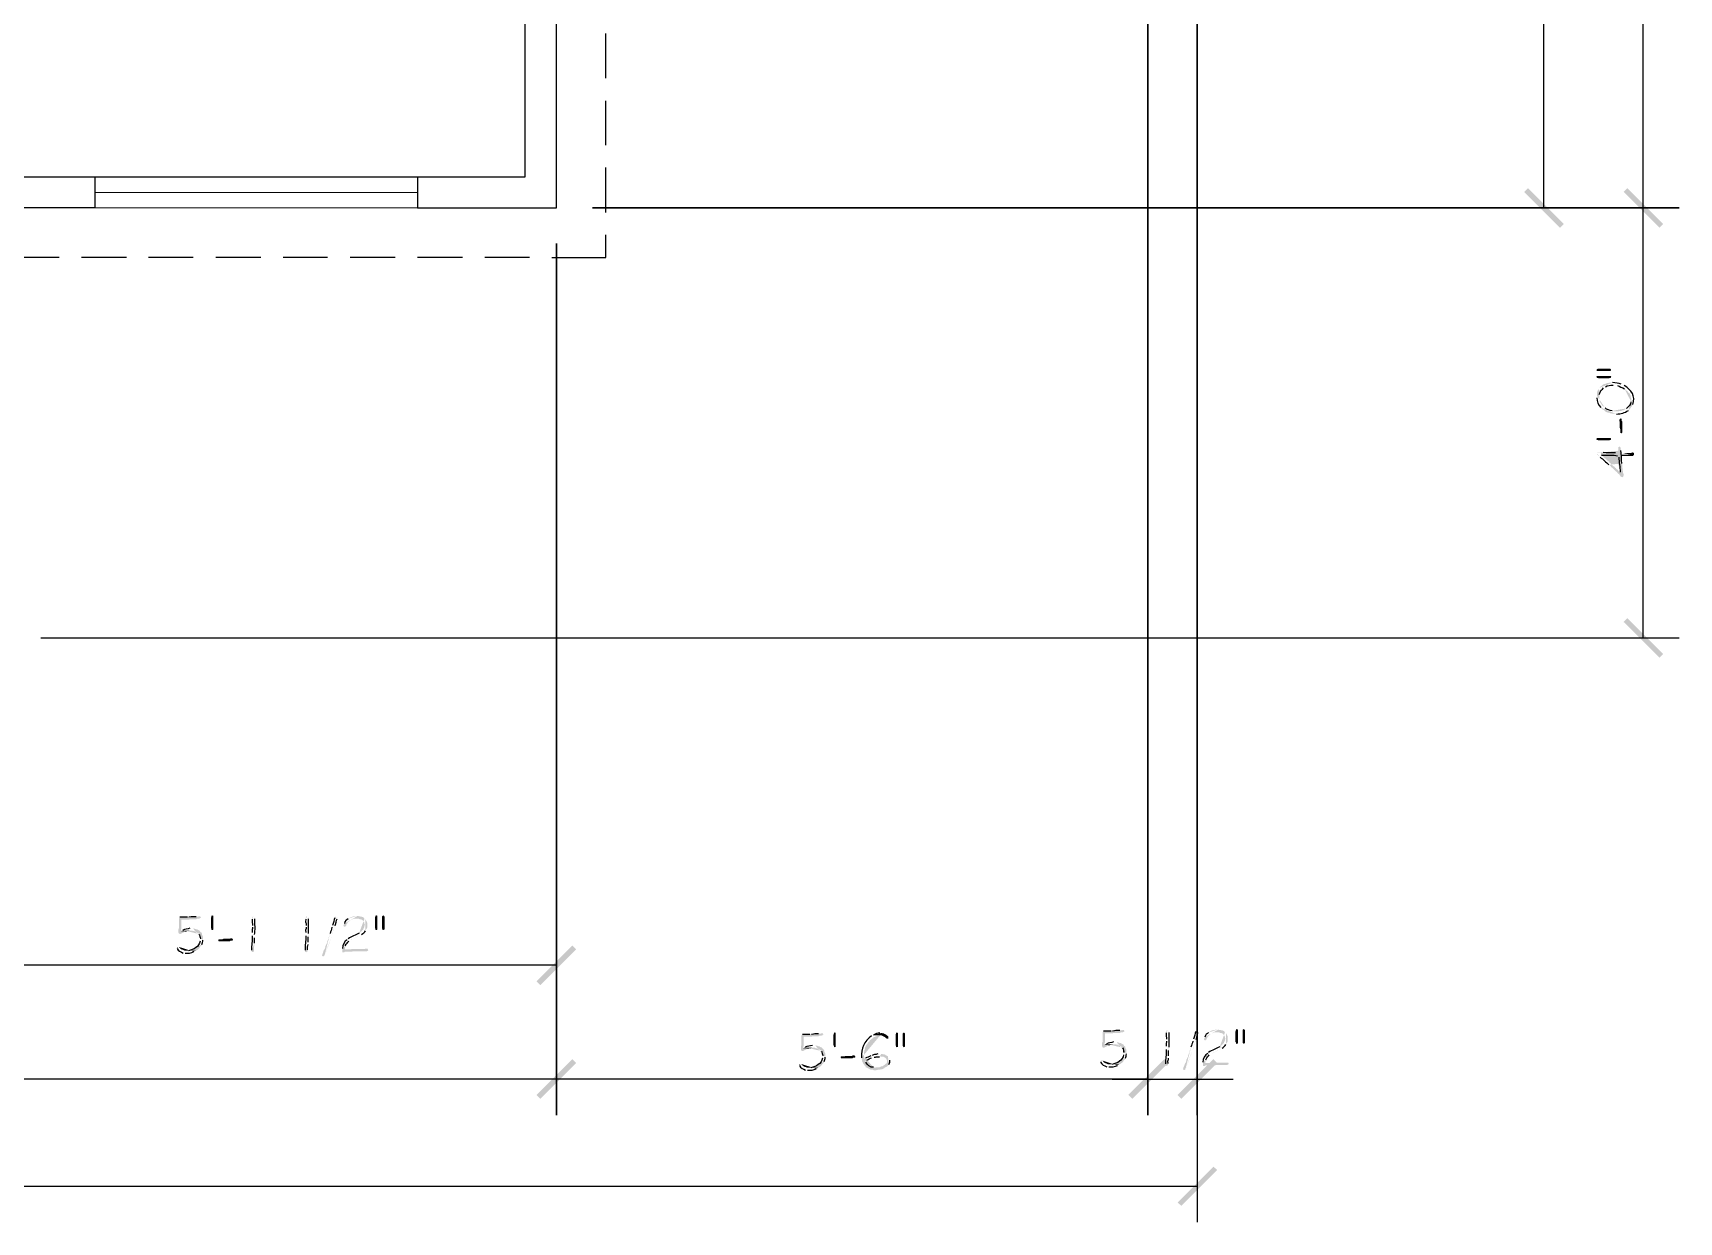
# Model space of a CAD drawing. Header units: inches. Extents: x -167 to 6071, y -6287 to -2731.
# Drawn here: x 1566 to 1749.7, y -6165.3 to -6032.5 of the extents above; entities that cross this region are included whole.
import ezdxf

# ---------------------------------------------------------------- set-up
doc = ezdxf.new("R2010")
doc.units = ezdxf.units.IN
doc.header["$LTSCALE"] = 96
doc.header["$MEASUREMENT"] = 0
doc.layers.add('Doors', color=5, linetype='Continuous', lineweight=9)
doc.layers.add('PDF_Geometry', color=7, linetype='Continuous', true_color=0x4a4a4a)
doc.layers.add('PDF_Solid Fills', color=7, linetype='Continuous')

msp = doc.modelspace()

# ---------------------------------------------------------------- hatches: boundary and pattern name
at = {"layer": 'PDF_Solid Fills', "true_color": 0x4a4a4a, "transparency": 33554559}
for points in [[(1740.44, -6070.18), (1740.49, -6070.23), (1740.54, -6070.28), (1741.93, -6070.28), (1742.04, -6070.23), (1742.09, -6070.18), (1742.04, -6070.07), (1741.98, -6070.02), (1740.6, -6070.02), (1740.49, -6070.07)], [(1740.44, -6070.92), (1740.49, -6071.03), (1740.54, -6071.03), (1740.7, -6071.08), (1741.88, -6071.08), (1741.93, -6071.03), (1742.04, -6071.03), (1742.09, -6070.92), (1742.04, -6070.82), (1740.49, -6070.82)], [(1743, -6075.72), (1743, -6075.83), (1743.05, -6075.94), (1743.05, -6076.63), (1743.1, -6076.74), (1743.1, -6077.16), (1743.21, -6077.22), (1743.32, -6077.16), (1743.32, -6075.88), (1743.26, -6075.83), (1743.26, -6075.67), (1743.21, -6075.56), (1743.16, -6075.56), (1743.05, -6075.62)], [(1740.7, -6077.75), (1742.04, -6077.75), (1742.09, -6077.86), (1742.04, -6077.96), (1741.93, -6077.96), (1741.88, -6078.02), (1740.7, -6078.02), (1740.54, -6077.96), (1740.49, -6077.96), (1740.44, -6077.86), (1740.49, -6077.75)], [(1586.14, -6131.3), (1586.14, -6132.63), (1586.04, -6132.68), (1585.93, -6132.63), (1585.93, -6132.52), (1585.88, -6132.47), (1585.88, -6131.3), (1585.93, -6131.14), (1585.93, -6131.08), (1586.04, -6131.03), (1586.14, -6131.08)], [(1604.33, -6131.03), (1604.22, -6131.08), (1604.22, -6131.14), (1604.17, -6131.3), (1604.17, -6132.47), (1604.22, -6132.52), (1604.22, -6132.63), (1604.33, -6132.68), (1604.44, -6132.63), (1604.44, -6131.08)], [(1605.08, -6131.03), (1605.02, -6131.08), (1604.97, -6131.14), (1604.97, -6132.52), (1605.02, -6132.63), (1605.08, -6132.68), (1605.18, -6132.63), (1605.24, -6132.58), (1605.24, -6131.19), (1605.18, -6131.08)], [(1582.62, -6132.74), (1582.52, -6132.79), (1583.1, -6132.84), (1583.21, -6132.79), (1583.37, -6132.79), (1583.48, -6132.74), (1583.64, -6132.74)], [(1588.17, -6133.59), (1588.06, -6133.59), (1587.96, -6133.64), (1587.26, -6133.64), (1587.16, -6133.7), (1586.73, -6133.7), (1586.68, -6133.8), (1586.73, -6133.91), (1588.01, -6133.91), (1588.06, -6133.86), (1588.22, -6133.86), (1588.33, -6133.8), (1588.33, -6133.75), (1588.28, -6133.64)], [(1603.26, -6134.76), (1600.81, -6134.82), (1600.54, -6134.82), (1600.54, -6135.14), (1600.76, -6135.14), (1600.81, -6135.08), (1603.21, -6135.03), (1603.26, -6135.03), (1603.37, -6134.98), (1603.42, -6134.92), (1603.37, -6134.82), (1603.37, -6134.76)], [(1655.58, -6144.36), (1655.58, -6145.7), (1655.48, -6145.75), (1655.37, -6145.7), (1655.37, -6145.59), (1655.32, -6145.54), (1655.32, -6144.36), (1655.37, -6144.2), (1655.37, -6144.15), (1655.48, -6144.1), (1655.58, -6144.15)], [(1662.41, -6144.1), (1662.3, -6144.15), (1662.3, -6144.2), (1662.25, -6144.36), (1662.25, -6145.54), (1662.3, -6145.59), (1662.3, -6145.7), (1662.41, -6145.75), (1662.52, -6145.7), (1662.52, -6144.15)], [(1663.16, -6144.1), (1663.1, -6144.15), (1663.05, -6144.2), (1663.05, -6145.59), (1663.1, -6145.7), (1663.16, -6145.75), (1663.26, -6145.7), (1663.32, -6145.64), (1663.32, -6144.26), (1663.26, -6144.15)], [(1700.33, -6143.72), (1700.22, -6143.78), (1700.22, -6143.83), (1700.17, -6143.99), (1700.17, -6145.16), (1700.22, -6145.22), (1700.22, -6145.32), (1700.33, -6145.38), (1700.44, -6145.32), (1700.44, -6143.78)], [(1701.08, -6143.72), (1701.02, -6143.78), (1700.97, -6143.83), (1700.97, -6145.22), (1701.02, -6145.32), (1701.08, -6145.38), (1701.18, -6145.32), (1701.24, -6145.27), (1701.24, -6143.88), (1701.18, -6143.78)], [(1652.06, -6145.8), (1651.96, -6145.86), (1652.54, -6145.91), (1652.65, -6145.86), (1652.81, -6145.86), (1652.92, -6145.8), (1653.08, -6145.8)], [(1657.61, -6146.66), (1657.5, -6146.66), (1657.4, -6146.71), (1656.7, -6146.71), (1656.6, -6146.76), (1656.17, -6146.76), (1656.12, -6146.87), (1656.17, -6146.98), (1657.45, -6146.98), (1657.5, -6146.92), (1657.66, -6146.92), (1657.77, -6146.87), (1657.77, -6146.82), (1657.72, -6146.71)], [(1685.66, -6145.43), (1685.56, -6145.48), (1686.14, -6145.54), (1686.25, -6145.48), (1686.41, -6145.48), (1686.52, -6145.43), (1686.68, -6145.43)], [(1699.26, -6147.46), (1696.81, -6147.51), (1696.54, -6147.51), (1696.54, -6147.83), (1696.76, -6147.83), (1696.81, -6147.78), (1699.21, -6147.72), (1699.26, -6147.72), (1699.37, -6147.67), (1699.42, -6147.62), (1699.37, -6147.51), (1699.37, -6147.46)]]:
    msp.add_hatch(color=251, dxfattribs=at).paths.add_polyline_path(points)
h = msp.add_hatch(color=251, dxfattribs=at)
h.paths.add_polyline_path([(1740.7, -6072.26), (1740.76, -6073.16), (1740.76, -6072.9)], flags=0)
h.paths.add_polyline_path([(1741.24, -6072.15), (1741.34, -6072.1), (1741.45, -6072.04)], flags=0)
h.paths.add_polyline_path([(1742.3, -6071.83), (1742.41, -6071.88), (1742.78, -6071.88)], flags=0)
h.paths.add_polyline_path([(1743.58, -6072.26), (1743.69, -6072.31), (1743.74, -6072.42), (1743.85, -6072.47), (1743.96, -6072.58), (1744.01, -6072.68), (1744.12, -6072.74), (1744.22, -6072.95), (1744.28, -6073.11), (1744.28, -6073.22), (1744.33, -6073.32), (1744.33, -6073.43), (1744.38, -6074.23), (1744.44, -6074.12), (1744.49, -6074.02)], flags=0)
h.paths.add_polyline_path([(1743.53, -6071.88), (1743.32, -6071.78), (1743.21, -6071.72)], flags=0)
h.paths.add_polyline_path([(1742.25, -6071.56), (1741.88, -6071.56), (1741.72, -6071.62), (1741.61, -6071.62), (1741.5, -6071.67), (1741.4, -6071.72), (1741.29, -6071.72), (1741.18, -6071.78), (1741.02, -6071.94), (1740.92, -6071.99), (1740.86, -6072.04), (1740.76, -6072.15)], flags=0)
h = msp.add_hatch(color=251, dxfattribs=at)
h.paths.add_polyline_path([(1740.44, -6073.11), (1740.49, -6073.27)], flags=0)
h.paths.add_polyline_path([(1740.92, -6074.34), (1740.97, -6074.44), (1741.02, -6074.44), (1741.13, -6074.55), (1741.24, -6074.6), (1741.34, -6074.66), (1741.4, -6074.76), (1741.61, -6074.87), (1741.77, -6074.92), (1741.88, -6074.92), (1741.98, -6074.98), (1742.09, -6074.98), (1742.2, -6075.03), (1742.46, -6075.03), (1742.57, -6075.08), (1742.68, -6075.08)], flags=0)
h.paths.add_polyline_path([(1744.01, -6074.66), (1744.12, -6074.55), (1744.17, -6074.55), (1744.28, -6074.34), (1744.38, -6074.23), (1744.33, -6073.43), (1744.33, -6073.59), (1744.28, -6073.7)], flags=0)
h.paths.add_polyline_path([(1743.8, -6074.44), (1743.69, -6074.5), (1743.64, -6074.55), (1743.53, -6074.6), (1743.42, -6074.66), (1743.32, -6074.66), (1743.21, -6074.71), (1743.05, -6074.71), (1742.94, -6074.76), (1742.36, -6074.76), (1742.2, -6074.71)], flags=0)
h.paths.add_polyline_path([(1741.4, -6074.39), (1741.29, -6074.28), (1741.18, -6074.18), (1741.08, -6074.12), (1741.02, -6074.02), (1740.97, -6073.91), (1740.92, -6073.86), (1740.86, -6073.75), (1740.81, -6073.64), (1740.81, -6073.54), (1740.76, -6073.38), (1740.76, -6073.16), (1740.7, -6072.26), (1740.65, -6072.31), (1740.6, -6072.42), (1740.54, -6072.52), (1740.54, -6072.63), (1740.49, -6072.74), (1740.49, -6073)], flags=0)
h = msp.add_hatch(color=251, dxfattribs=at)
h.paths.add_polyline_path([(1740.49, -6079.51), (1740.54, -6079.62), (1740.65, -6079.67), (1740.65, -6079.72), (1740.76, -6079.78), (1740.86, -6079.88)], flags=0)
h.paths.add_polyline_path([(1741.82, -6080.74), (1741.93, -6080.79), (1742.04, -6080.9), (1742.09, -6081), (1742.2, -6081.06), (1742.3, -6081.16), (1742.36, -6081.22), (1742.62, -6081.48), (1742.73, -6081.54), (1742.78, -6081.64), (1742.89, -6081.75), (1743, -6081.8), (1743.05, -6081.91), (1743.1, -6081.96), (1743.16, -6082.07), (1743.21, -6082.07), (1743.32, -6082.12), (1743.42, -6082.07), (1743.48, -6081.91), (1743.48, -6081.75), (1743.42, -6081.7), (1743.42, -6081.48), (1743.37, -6081.38), (1743.37, -6081.16), (1743.32, -6081.06), (1743.32, -6080.68), (1743.26, -6080.58)], flags=0)
h.paths.add_polyline_path([(1743.16, -6079.14), (1743.16, -6078.87), (1743.16, -6081.64), (1743.1, -6081.64), (1743.05, -6081.54), (1742.94, -6081.48), (1742.89, -6081.38), (1742.78, -6081.27), (1742.68, -6081.22), (1742.62, -6081.11), (1742.52, -6081.06), (1742.46, -6080.95), (1742.36, -6080.9), (1742.25, -6080.79), (1742.2, -6080.74), (1741.98, -6080.52), (1741.88, -6080.47), (1741.82, -6080.36), (1741.72, -6080.31), (1741.61, -6080.2), (1741.56, -6080.15), (1741.45, -6080.04), (1741.34, -6079.99), (1741.24, -6079.88), (1741.08, -6079.72), (1740.97, -6079.67), (1740.97, -6079.35), (1740.54, -6079.35), (1740.54, -6079.4)], flags=0)
h = msp.add_hatch(color=251, dxfattribs=at)
h.paths.add_polyline_path([(1740.97, -6079.35), (1740.97, -6079.67), (1741.02, -6079.67)], flags=0)
h.paths.add_polyline_path([(1742.78, -6079.72), (1742.94, -6079.72), (1742.94, -6079.88)], flags=0)
h.paths.add_polyline_path([(1743.1, -6081.54), (1743.16, -6081.64), (1743.16, -6078.87), (1743.1, -6078.76), (1743.05, -6078.71), (1743, -6078.71), (1742.89, -6078.76), (1742.89, -6079.4), (1742.57, -6079.4)], flags=0)
h.paths.add_polyline_path([(1741.18, -6079.35), (1741.08, -6079.35)], flags=0)
h = msp.add_hatch(color=251, dxfattribs=at)
h.paths.add_polyline_path([(1743.21, -6079.4), (1743.21, -6079.67), (1743.26, -6079.67)], flags=0)
h.paths.add_polyline_path([(1744.54, -6079.67), (1744.65, -6079.62), (1744.65, -6079.51), (1744.6, -6079.4), (1744.44, -6079.35), (1744.33, -6079.4), (1743.32, -6079.4)], flags=0)
h = msp.add_hatch(color=251, dxfattribs=at)
h.paths.add_polyline_path([(1584.6, -6131.14), (1584.44, -6131.14), (1584.22, -6131.19)], flags=0)
h.paths.add_polyline_path([(1583.42, -6131.24), (1583.26, -6131.24)], flags=0)
h.paths.add_polyline_path([(1582.41, -6131.24), (1582.36, -6131.3), (1582.3, -6131.4), (1582.3, -6132.47), (1582.25, -6132.58), (1582.25, -6132.95), (1582.3, -6133.06), (1582.41, -6133.11), (1582.46, -6133.11), (1582.57, -6133.06), (1582.68, -6133), (1582.78, -6132.95), (1582.89, -6132.9), (1583, -6132.84), (1583.1, -6132.84), (1582.52, -6132.79), (1582.52, -6132.63), (1582.57, -6132.52), (1582.57, -6131.51), (1583.37, -6131.51), (1583.58, -6131.46), (1584.22, -6131.46), (1584.33, -6131.4), (1584.54, -6131.4), (1584.6, -6131.35), (1584.65, -6131.35), (1584.7, -6131.3), (1584.76, -6131.3), (1584.76, -6131.24), (1584.7, -6131.19), (1584.7, -6131.14)], flags=0)
h = msp.add_hatch(color=251, dxfattribs=at)
h.paths.add_polyline_path([(1590.62, -6131.14), (1590.52, -6131.19), (1590.46, -6131.35), (1590.46, -6131.46)], flags=0)
h.paths.add_polyline_path([(1590.52, -6132.15), (1590.52, -6132.36)], flags=0)
h.paths.add_polyline_path([(1590.46, -6132.95), (1590.46, -6133.32)], flags=0)
h.paths.add_polyline_path([(1590.41, -6134.92), (1590.41, -6135.08), (1590.52, -6135.14), (1590.62, -6135.08), (1590.68, -6135.03), (1590.68, -6134.5), (1590.73, -6134.39), (1590.73, -6134.12)], flags=0)
h.paths.add_polyline_path([(1590.73, -6133.54), (1590.73, -6133.16)], flags=0)
h.paths.add_polyline_path([(1590.78, -6131.4), (1590.78, -6131.3), (1590.73, -6131.19)], flags=0)
h = msp.add_hatch(color=251, dxfattribs=at)
h.paths.add_polyline_path([(1596.6, -6131.14), (1596.49, -6131.19), (1596.44, -6131.35), (1596.44, -6131.46)], flags=0)
h.paths.add_polyline_path([(1596.49, -6132.15), (1596.49, -6132.36)], flags=0)
h.paths.add_polyline_path([(1596.44, -6132.95), (1596.44, -6133.32)], flags=0)
h.paths.add_polyline_path([(1596.38, -6134.92), (1596.38, -6135.08), (1596.49, -6135.14), (1596.6, -6135.08), (1596.65, -6135.03), (1596.65, -6134.87)], flags=0)
h.paths.add_polyline_path([(1596.7, -6134.28), (1596.7, -6134.02)], flags=0)
h.paths.add_polyline_path([(1596.7, -6133.43), (1596.7, -6133.16), (1596.76, -6133.06)], flags=0)
h.paths.add_polyline_path([(1596.76, -6131.4), (1596.76, -6131.3), (1596.7, -6131.19)], flags=0)
h = msp.add_hatch(color=251, dxfattribs=at)
h.paths.add_polyline_path([(1599.85, -6131.14), (1599.8, -6131.14), (1599.74, -6131.19), (1599.69, -6131.3)], flags=0)
h.paths.add_polyline_path([(1599.42, -6132.15), (1599.42, -6132.26), (1599.37, -6132.36)], flags=0)
h.paths.add_polyline_path([(1599.16, -6133.06), (1599.16, -6133.16), (1599.1, -6133.27), (1599.05, -6133.38), (1599, -6133.48), (1599, -6133.59), (1598.94, -6133.7), (1598.89, -6133.86), (1598.84, -6133.96), (1598.84, -6134.07), (1598.78, -6134.18), (1598.68, -6134.39), (1598.62, -6134.5), (1598.62, -6134.6), (1598.57, -6134.76), (1598.46, -6134.92), (1598.41, -6135.08), (1598.36, -6135.24), (1598.3, -6135.35), (1598.3, -6135.46), (1598.25, -6135.46), (1598.3, -6135.56), (1598.41, -6135.62), (1598.46, -6135.56), (1598.52, -6135.56), (1598.52, -6135.46), (1598.57, -6135.4)], flags=0)
h.paths.add_polyline_path([(1598.57, -6135.4, 0.021773), (1599.32, -6133.43)], flags=0)
h.paths.add_polyline_path([(1599.32, -6133.43), (1599.37, -6133.32), (1599.42, -6133.16), (1599.42, -6133.06), (1599.48, -6132.95), (1599.53, -6132.84), (1599.53, -6132.74), (1599.64, -6132.52), (1599.64, -6132.42), (1599.69, -6132.31), (1599.74, -6132.2)], flags=0)
h.paths.add_polyline_path([(1599.96, -6131.4), (1599.96, -6131.3), (1599.9, -6131.19)], flags=0)
h = msp.add_hatch(color=251, dxfattribs=at)
h.paths.add_polyline_path([(1603, -6131.4), (1602.14, -6131.4), (1602.36, -6131.4), (1602.46, -6131.46), (1602.57, -6131.46), (1602.68, -6131.51), (1602.78, -6131.56), (1602.78, -6131.62), (1602.89, -6131.67), (1602.94, -6131.78), (1603, -6131.88), (1603, -6131.99), (1603.05, -6132.1), (1603, -6132.2), (1603, -6132.31), (1602.89, -6132.52), (1602.89, -6132.58), (1602.78, -6132.68), (1602.73, -6132.74), (1602.62, -6132.84), (1602.52, -6132.9), (1602.52, -6132.95), (1602.41, -6133)], flags=0)
h.paths.add_polyline_path([(1601.18, -6133.64), (1601.13, -6133.64), (1601.08, -6133.75)], flags=0)
h.paths.add_polyline_path([(1600.54, -6134.71), (1600.54, -6134.82), (1600.81, -6134.82), (1600.81, -6134.71), (1600.86, -6134.55), (1600.86, -6134.44)], flags=0)
h.paths.add_polyline_path([(1601.24, -6133.91), (1601.34, -6133.86), (1601.45, -6133.8), (1601.56, -6133.7), (1601.66, -6133.7), (1601.88, -6133.59), (1601.93, -6133.54), (1602.09, -6133.48), (1602.2, -6133.43), (1602.36, -6133.32), (1602.46, -6133.27), (1602.57, -6133.22), (1602.68, -6133.16)], flags=0)
h.paths.add_polyline_path([(1603.1, -6132.74), (1603.16, -6132.63), (1603.21, -6132.58), (1603.26, -6132.47), (1603.32, -6132.36), (1603.32, -6131.88), (1603.26, -6131.72), (1603.21, -6131.67), (1603.1, -6131.46)], flags=0)
h = msp.add_hatch(color=251, dxfattribs=at)
h.paths.add_polyline_path([(1602.14, -6131.08, 0.133918), (1601.18, -6131.4)], flags=0)
h.paths.add_polyline_path([(1600.76, -6131.94), (1600.65, -6132.15), (1600.7, -6132.26), (1600.81, -6132.31), (1600.86, -6132.26), (1600.97, -6132.15), (1600.97, -6132.1), (1601.02, -6131.99), (1601.08, -6131.94), (1601.08, -6131.88), (1601.13, -6131.83), (1601.24, -6131.72), (1601.34, -6131.67), (1601.4, -6131.56), (1601.5, -6131.51), (1601.56, -6131.51), (1601.66, -6131.46), (1601.77, -6131.4), (1603, -6131.4), (1602.94, -6131.3), (1602.84, -6131.24), (1602.73, -6131.19), (1602.62, -6131.19), (1602.52, -6131.14), (1602.41, -6131.14), (1602.25, -6131.08)], flags=0)
h = msp.add_hatch(color=251, dxfattribs=at)
h.paths.add_polyline_path([(1583.69, -6132.47), (1583.53, -6132.47)], flags=0)
h.paths.add_polyline_path([(1582.73, -6132.68), (1582.62, -6132.74), (1583.8, -6132.74), (1583.9, -6132.79), (1584.01, -6132.79), (1584.12, -6132.84), (1584.22, -6132.9), (1584.33, -6132.95), (1584.38, -6133), (1584.44, -6133), (1584.54, -6133.11)], flags=0)
h.paths.add_polyline_path([(1584.7, -6133.64), (1584.7, -6133.7), (1584.65, -6133.8), (1584.65, -6133.91)], flags=0)
h.paths.add_polyline_path([(1583.37, -6134.98), (1583.16, -6134.98), (1584.17, -6134.98), (1584.28, -6134.92), (1584.38, -6134.87), (1584.6, -6134.66), (1584.65, -6134.55), (1584.76, -6134.44), (1584.81, -6134.39), (1584.86, -6134.28)], flags=0)
h.paths.add_polyline_path([(1584.97, -6133.8), (1584.97, -6133.38), (1584.86, -6133.16), (1584.86, -6133.06), (1584.81, -6132.95), (1584.7, -6132.9), (1584.65, -6132.79), (1584.6, -6132.74), (1584.38, -6132.63), (1584.33, -6132.58), (1584.22, -6132.58), (1584.06, -6132.52), (1583.96, -6132.52), (1583.85, -6132.47)], flags=0)
h = msp.add_hatch(color=251, dxfattribs=at)
h.paths.add_polyline_path([(1582.2, -6134.55), (1582.14, -6134.55), (1582.09, -6134.66), (1582.09, -6134.71)], flags=0)
h.paths.add_polyline_path([(1582.78, -6135.24), (1583, -6135.24)], flags=0)
h.paths.add_polyline_path([(1583.96, -6135.08), (1584.06, -6135.03), (1584.17, -6134.98), (1582.94, -6134.98), (1582.73, -6134.87), (1582.68, -6134.87), (1582.57, -6134.82), (1582.46, -6134.76), (1582.41, -6134.66), (1582.36, -6134.66), (1582.3, -6134.55)], flags=0)
h = msp.add_hatch(color=251, dxfattribs=at)
h.paths.add_polyline_path([(1654.04, -6144.2), (1653.88, -6144.2), (1653.66, -6144.26)], flags=0)
h.paths.add_polyline_path([(1652.86, -6144.31), (1652.7, -6144.31)], flags=0)
h.paths.add_polyline_path([(1651.85, -6144.31), (1651.8, -6144.36), (1651.74, -6144.47), (1651.74, -6145.54), (1651.69, -6145.64), (1651.69, -6146.02), (1651.74, -6146.12), (1651.85, -6146.18), (1651.9, -6146.18), (1652.01, -6146.12), (1652.12, -6146.07), (1652.22, -6146.02), (1652.33, -6145.96), (1652.44, -6145.91), (1652.54, -6145.91), (1651.96, -6145.86), (1651.96, -6145.7), (1652.01, -6145.59), (1652.01, -6144.58), (1652.81, -6144.58), (1653.02, -6144.52), (1653.66, -6144.52), (1653.77, -6144.47), (1653.98, -6144.47), (1654.04, -6144.42), (1654.09, -6144.42), (1654.14, -6144.36), (1654.2, -6144.36), (1654.2, -6144.31), (1654.14, -6144.26), (1654.14, -6144.2)], flags=0)
h = msp.add_hatch(color=251, dxfattribs=at)
h.paths.add_polyline_path([(1659.69, -6144.42), (1659.58, -6144.47)], flags=0)
h.paths.add_polyline_path([(1658.46, -6146.92), (1658.46, -6147.03), (1658.78, -6147.03), (1658.78, -6146.87), (1658.73, -6146.76), (1658.73, -6146.28), (1658.78, -6146.18), (1658.78, -6146.07), (1658.84, -6145.96), (1658.84, -6145.8), (1659, -6145.48), (1659.1, -6145.38), (1659.21, -6145.16), (1659.32, -6145.11), (1659.37, -6145), (1659.48, -6144.9), (1659.58, -6144.84), (1659.69, -6144.74), (1659.74, -6144.68), (1659.96, -6144.58), (1660.12, -6144.52), (1660.22, -6144.47), (1660.33, -6144.47), (1660.44, -6144.42), (1660.54, -6144.42)], flags=0)
h = msp.add_hatch(color=251, dxfattribs=at)
h.paths.add_polyline_path([(1660.54, -6144.15), (1660.49, -6144.15)], flags=0)
h.paths.add_polyline_path([(1659.8, -6144.36), (1659.69, -6144.42), (1660.65, -6144.42), (1660.76, -6144.47), (1660.86, -6144.52), (1660.97, -6144.58), (1661.08, -6144.63), (1661.18, -6144.74), (1661.24, -6144.74), (1661.29, -6144.79), (1661.45, -6144.79), (1661.45, -6144.58), (1661.4, -6144.52), (1661.29, -6144.42), (1661.18, -6144.31), (1661.13, -6144.31), (1661.02, -6144.26), (1660.92, -6144.2), (1660.81, -6144.2), (1660.7, -6144.15)], flags=0)
h = msp.add_hatch(color=251, dxfattribs=at)
h.paths.add_polyline_path([(1687.64, -6143.83), (1687.48, -6143.83), (1687.26, -6143.88)], flags=0)
h.paths.add_polyline_path([(1686.46, -6143.94), (1686.3, -6143.94)], flags=0)
h.paths.add_polyline_path([(1685.45, -6143.94), (1685.4, -6143.99), (1685.34, -6144.1), (1685.34, -6145.16), (1685.29, -6145.27), (1685.29, -6145.64), (1685.34, -6145.75), (1685.45, -6145.8), (1685.5, -6145.8), (1685.61, -6145.75), (1685.82, -6145.64), (1685.93, -6145.59), (1686.04, -6145.54), (1686.14, -6145.54), (1685.56, -6145.48), (1685.56, -6145.32), (1685.61, -6145.22), (1685.61, -6144.2), (1686.41, -6144.2), (1686.62, -6144.15), (1687.26, -6144.15), (1687.37, -6144.1), (1687.58, -6144.1), (1687.64, -6144.04), (1687.69, -6144.04), (1687.74, -6143.99), (1687.8, -6143.99), (1687.8, -6143.94), (1687.74, -6143.88), (1687.74, -6143.83)], flags=0)
h = msp.add_hatch(color=251, dxfattribs=at)
h.paths.add_polyline_path([(1692.6, -6143.83), (1692.49, -6143.88), (1692.44, -6144.04), (1692.44, -6144.15)], flags=0)
h.paths.add_polyline_path([(1692.49, -6144.84), (1692.49, -6145.06)], flags=0)
h.paths.add_polyline_path([(1692.44, -6145.64), (1692.44, -6146.02)], flags=0)
h.paths.add_polyline_path([(1692.38, -6147.62), (1692.38, -6147.78), (1692.49, -6147.83), (1692.6, -6147.78), (1692.65, -6147.72), (1692.65, -6147.56)], flags=0)
h.paths.add_polyline_path([(1692.7, -6146.98), (1692.7, -6146.71)], flags=0)
h.paths.add_polyline_path([(1692.7, -6146.12), (1692.7, -6145.86), (1692.76, -6145.75)], flags=0)
h.paths.add_polyline_path([(1692.76, -6144.1), (1692.76, -6143.99), (1692.7, -6143.88)], flags=0)
h = msp.add_hatch(color=251, dxfattribs=at)
h.paths.add_polyline_path([(1695.9, -6143.83), (1695.85, -6143.83), (1695.8, -6143.88), (1695.74, -6143.99)], flags=0)
h.paths.add_polyline_path([(1695.48, -6144.84), (1695.48, -6144.95), (1695.42, -6145.06)], flags=0)
h.paths.add_polyline_path([(1695.21, -6145.75), (1695.21, -6145.86), (1695.1, -6146.07), (1695.05, -6146.18), (1695.05, -6146.28), (1695, -6146.39), (1694.94, -6146.55), (1694.89, -6146.66), (1694.89, -6146.76), (1694.84, -6146.87), (1694.78, -6146.98), (1694.68, -6147.19), (1694.68, -6147.3), (1694.62, -6147.46), (1694.52, -6147.62), (1694.41, -6147.94), (1694.36, -6148.04), (1694.36, -6148.15), (1694.3, -6148.15), (1694.36, -6148.26), (1694.46, -6148.31), (1694.52, -6148.26), (1694.57, -6148.26), (1694.57, -6148.15), (1694.62, -6148.1)], flags=0)
h.paths.add_polyline_path([(1694.62, -6148.1, 0.021366), (1695.37, -6146.12)], flags=0)
h.paths.add_polyline_path([(1695.37, -6146.12), (1695.42, -6146.02), (1695.48, -6145.86), (1695.48, -6145.75), (1695.53, -6145.64), (1695.58, -6145.54), (1695.58, -6145.43), (1695.69, -6145.22), (1695.69, -6145.11), (1695.74, -6145), (1695.8, -6144.9)], flags=0)
h.paths.add_polyline_path([(1696.01, -6144.1), (1696.01, -6143.99), (1695.96, -6143.88)], flags=0)
h = msp.add_hatch(color=251, dxfattribs=at)
h.paths.add_polyline_path([(1699, -6144.1), (1698.14, -6144.1), (1698.36, -6144.1), (1698.46, -6144.15), (1698.57, -6144.15), (1698.68, -6144.2), (1698.78, -6144.26), (1698.78, -6144.31), (1698.89, -6144.36), (1698.94, -6144.47), (1699, -6144.58), (1699, -6144.68), (1699.05, -6144.79), (1699, -6144.9), (1699, -6145), (1698.94, -6145.11), (1698.89, -6145.22), (1698.89, -6145.27), (1698.78, -6145.38), (1698.73, -6145.43), (1698.62, -6145.54), (1698.52, -6145.59), (1698.52, -6145.64), (1698.41, -6145.7)], flags=0)
h.paths.add_polyline_path([(1697.18, -6146.34), (1697.13, -6146.34), (1697.08, -6146.44)], flags=0)
h.paths.add_polyline_path([(1696.54, -6147.4), (1696.54, -6147.51), (1696.81, -6147.51), (1696.81, -6147.4), (1696.86, -6147.24), (1696.86, -6147.14)], flags=0)
h.paths.add_polyline_path([(1697.24, -6146.6), (1697.45, -6146.5), (1697.56, -6146.39), (1697.66, -6146.39), (1697.77, -6146.34), (1697.88, -6146.28), (1697.93, -6146.23), (1698.09, -6146.18), (1698.2, -6146.12), (1698.36, -6146.02), (1698.46, -6145.96), (1698.57, -6145.91), (1698.68, -6145.86)], flags=0)
h.paths.add_polyline_path([(1699.1, -6145.43), (1699.16, -6145.32), (1699.21, -6145.27), (1699.26, -6145.16), (1699.32, -6145.06), (1699.32, -6144.58), (1699.26, -6144.42), (1699.21, -6144.36), (1699.1, -6144.15)], flags=0)
h = msp.add_hatch(color=251, dxfattribs=at)
h.paths.add_polyline_path([(1698.14, -6143.78), (1697.98, -6143.78), (1697.82, -6143.83), (1697.72, -6143.83), (1697.61, -6143.88), (1697.5, -6143.88), (1697.45, -6143.94), (1697.24, -6144.04), (1697.18, -6144.1)], flags=0)
h.paths.add_polyline_path([(1696.76, -6144.63), (1696.65, -6144.84), (1696.7, -6144.95), (1696.81, -6145), (1696.86, -6144.95), (1696.97, -6144.84), (1696.97, -6144.79), (1697.02, -6144.68), (1697.08, -6144.63), (1697.08, -6144.58), (1697.24, -6144.42), (1697.34, -6144.36), (1697.4, -6144.26), (1697.5, -6144.2), (1697.56, -6144.2), (1697.77, -6144.1), (1699, -6144.1), (1698.94, -6143.99), (1698.73, -6143.88), (1698.62, -6143.88), (1698.52, -6143.83), (1698.41, -6143.83), (1698.25, -6143.78)], flags=0)
h = msp.add_hatch(color=251, dxfattribs=at)
h.paths.add_polyline_path([(1653.13, -6145.54), (1652.97, -6145.54)], flags=0)
h.paths.add_polyline_path([(1652.17, -6145.75), (1652.06, -6145.8), (1653.24, -6145.8), (1653.34, -6145.86), (1653.45, -6145.86), (1653.56, -6145.91), (1653.66, -6145.96), (1653.77, -6146.02), (1653.82, -6146.07), (1653.88, -6146.07), (1653.98, -6146.18)], flags=0)
h.paths.add_polyline_path([(1654.14, -6146.71), (1654.14, -6146.76), (1654.09, -6146.87), (1654.09, -6146.98)], flags=0)
h.paths.add_polyline_path([(1652.81, -6148.04), (1652.6, -6148.04), (1653.61, -6148.04), (1653.72, -6147.99), (1653.82, -6147.94), (1653.93, -6147.83), (1654.04, -6147.72), (1654.09, -6147.62), (1654.2, -6147.51), (1654.25, -6147.46), (1654.3, -6147.35)], flags=0)
h.paths.add_polyline_path([(1654.41, -6146.87), (1654.41, -6146.44), (1654.36, -6146.34), (1654.3, -6146.23), (1654.3, -6146.12), (1654.25, -6146.02), (1654.14, -6145.96), (1654.09, -6145.86), (1654.04, -6145.8), (1653.93, -6145.75), (1653.82, -6145.7), (1653.77, -6145.64), (1653.66, -6145.64), (1653.5, -6145.59), (1653.4, -6145.59), (1653.29, -6145.54)], flags=0)
h = msp.add_hatch(color=251, dxfattribs=at)
h.paths.add_polyline_path([(1660.49, -6146.5), (1660.28, -6146.5)], flags=0)
h.paths.add_polyline_path([(1659.64, -6146.66), (1659.58, -6146.66), (1659.48, -6146.71)], flags=0)
h.paths.add_polyline_path([(1658.89, -6146.98), (1658.78, -6147.03), (1658.46, -6147.03), (1658.52, -6147.19), (1658.52, -6147.3), (1658.62, -6147.51), (1658.68, -6147.62), (1658.73, -6147.67), (1658.78, -6147.78), (1658.84, -6147.83), (1658.89, -6147.88), (1658.94, -6147.99), (1659.05, -6148.04), (1659.96, -6148.04), (1659.8, -6147.99)], flags=0)
h.paths.add_polyline_path([(1658.94, -6147.4), (1658.89, -6147.3), (1658.94, -6147.24), (1659.05, -6147.19)], flags=0)
h.paths.add_polyline_path([(1659.58, -6146.92), (1659.69, -6146.92), (1659.85, -6146.87)], flags=0)
h.paths.add_polyline_path([(1660.44, -6146.82), (1660.54, -6146.76), (1661.4, -6146.76), (1661.29, -6146.71), (1661.18, -6146.66), (1661.13, -6146.6), (1661.02, -6146.55), (1660.86, -6146.55), (1660.76, -6146.5), (1660.65, -6146.5)], flags=0)
h = msp.add_hatch(color=251, dxfattribs=at)
h.paths.add_polyline_path([(1661.4, -6146.76), (1660.54, -6146.76), (1660.65, -6146.82), (1660.92, -6146.82), (1661.02, -6146.87), (1661.08, -6146.92), (1661.18, -6146.98), (1661.29, -6147.19), (1661.29, -6147.46), (1661.24, -6147.56), (1661.13, -6147.62), (1661.02, -6147.72), (1660.92, -6147.78), (1660.86, -6147.83), (1660.76, -6147.88), (1660.65, -6147.88), (1660.44, -6147.99), (1660.06, -6147.99), (1659.96, -6148.04), (1659.05, -6148.04), (1659.16, -6148.1), (1659.37, -6148.2), (1659.48, -6148.26), (1659.69, -6148.26), (1659.8, -6148.31), (1660.12, -6148.31), (1660.28, -6148.26), (1660.49, -6148.26), (1660.65, -6148.2), (1660.76, -6148.2), (1660.86, -6148.15), (1660.97, -6148.1), (1661.02, -6148.04), (1661.34, -6147.88), (1661.4, -6147.78), (1661.5, -6147.67)], flags=0)
h.paths.add_polyline_path([(1661.61, -6147.19), (1661.56, -6147.08), (1661.56, -6146.98), (1661.5, -6146.87)], flags=0)
h = msp.add_hatch(color=251, dxfattribs=at)
h.paths.add_polyline_path([(1686.73, -6145.16), (1686.57, -6145.16)], flags=0)
h.paths.add_polyline_path([(1685.77, -6145.38), (1685.66, -6145.43), (1686.84, -6145.43), (1686.94, -6145.48), (1687.05, -6145.48), (1687.16, -6145.54), (1687.37, -6145.64), (1687.42, -6145.7), (1687.48, -6145.7), (1687.58, -6145.8)], flags=0)
h.paths.add_polyline_path([(1687.74, -6146.34), (1687.74, -6146.39), (1687.69, -6146.5), (1687.69, -6146.6)], flags=0)
h.paths.add_polyline_path([(1686.41, -6147.67), (1686.2, -6147.67), (1687.21, -6147.67), (1687.32, -6147.62), (1687.42, -6147.56), (1687.53, -6147.46), (1687.64, -6147.35), (1687.69, -6147.24), (1687.8, -6147.14), (1687.85, -6147.08), (1687.9, -6146.98)], flags=0)
h.paths.add_polyline_path([(1688.01, -6146.5), (1688.01, -6146.07), (1687.96, -6145.96), (1687.9, -6145.86), (1687.9, -6145.75), (1687.85, -6145.64), (1687.74, -6145.59), (1687.69, -6145.48), (1687.64, -6145.43), (1687.42, -6145.32), (1687.37, -6145.27), (1687.26, -6145.27), (1687.1, -6145.22), (1687, -6145.22), (1686.89, -6145.16)], flags=0)
h = msp.add_hatch(color=251, dxfattribs=at)
h.paths.add_polyline_path([(1651.64, -6147.62), (1651.58, -6147.62), (1651.53, -6147.72), (1651.53, -6147.78)], flags=0)
h.paths.add_polyline_path([(1652.22, -6148.31), (1652.44, -6148.31)], flags=0)
h.paths.add_polyline_path([(1653.4, -6148.15), (1653.61, -6148.04), (1652.38, -6148.04), (1652.28, -6147.99), (1652.17, -6147.94), (1652.12, -6147.94), (1652.01, -6147.88), (1651.9, -6147.83), (1651.85, -6147.72), (1651.8, -6147.72), (1651.74, -6147.62)], flags=0)
h = msp.add_hatch(color=251, dxfattribs=at)
h.paths.add_polyline_path([(1685.24, -6147.24), (1685.18, -6147.24), (1685.13, -6147.35), (1685.13, -6147.4)], flags=0)
h.paths.add_polyline_path([(1685.82, -6147.94), (1686.04, -6147.94)], flags=0)
h.paths.add_polyline_path([(1687, -6147.78), (1687.1, -6147.72), (1687.21, -6147.67), (1685.98, -6147.67), (1685.88, -6147.62), (1685.77, -6147.56), (1685.72, -6147.56), (1685.5, -6147.46), (1685.45, -6147.35), (1685.4, -6147.35), (1685.34, -6147.24)], flags=0)

# ---------------------------------------------------------------- linework, layer by layer
at = {"layer": 'Doors', "transparency": 33554687}
for points in [[(1572.92, -6050.34), (1608.92, -6050.34)], [(1572.92, -6052.04), (1608.92, -6052.04)]]:
    msp.add_lwpolyline(points, dxfattribs=at)
at = {"layer": 'PDF_Geometry'}
for points in [[(1734.57, -6052.04), (1734.57, -5992.1), (1734.57, -5577.59)], [(1745.66, -6100.04), (1745.66, -6052.04), (1745.66, -5577.59)], [(1695.9, -6153.32), (1695.9, -6001.59), (1695.9, -6165.27)], [(1629.93, -6037.59), (1629.93, -6032.58)], [(1629.93, -6045.06), (1629.93, -6040.1)], [(1629.93, -6052.58), (1629.93, -6047.56)], [(1628.44, -6052.04), (1738.57, -6052.04)], [(1623.9, -6057.59), (1629.93, -6057.59), (1629.93, -6055.08)], [(1624.44, -6056.04), (1624.44, -6140.58)], [(1568.92, -6057.59), (1562.89, -6057.59)], [(1576.44, -6057.59), (1571.42, -6057.59)], [(1583.9, -6057.59), (1578.89, -6057.59)], [(1591.42, -6057.59), (1586.41, -6057.59)], [(1598.89, -6057.59), (1593.93, -6057.59)], [(1606.41, -6057.59), (1601.4, -6057.59)], [(1613.93, -6057.59), (1608.92, -6057.59)], [(1621.4, -6057.59), (1616.44, -6057.59)], [(1566.89, -6100.04), (1749.66, -6100.04)], [(1624.44, -6136.58), (1562.89, -6136.58), (1454.89, -6136.58), (1386.89, -6136.58)], [(1690.41, -6149.32), (1624.44, -6149.32), (1386.89, -6149.32), (1324.44, -6149.32), (1086.94, -6149.32), (1024.44, -6149.32), (559.42, -6149.32), (496.92, -6149.32), (259.42, -6149.32), (196.92, -6149.32), (-40.58, -6149.32), (-106.6, -6149.32), (-102.6, -6149.32)], [(1686.41, -6149.32), (1695.9, -6149.32), (1699.9, -6149.32)], [(-112.1, -6161.27), (1695.9, -6161.27)]]:
    msp.add_lwpolyline(points, dxfattribs=at)
at = {"layer": 'PDF_Geometry', "color": 7}
for points in [[(1478.89, -6052.04), (1538.89, -6052.04), (1538.89, -6048.58), (1620.92, -6048.58), (1620.92, -5902.28)], [(1608.92, -6048.58), (1608.92, -6052.04), (1624.44, -6052.04), (1624.44, -5992.1), (1637.66, -5992.1)], [(1572.92, -6048.58), (1572.92, -6052.04), (1538.89, -6052.04)]]:
    msp.add_lwpolyline(points, dxfattribs=at)
at = {"layer": 'PDF_Geometry'}
for points in [[(1690.41, -6153.32), (1690.41, -5996.1)], [(1749.66, -6052.04), (1628.44, -6052.04)], [(1624.44, -6153.32), (1624.44, -6056.04)]]:
    msp.add_lwpolyline(points, close=True, dxfattribs=at)
for points in [[(1743.21, -6071.72), (1742.92, -6071.67), (1742.59, -6071.53), (1742.25, -6071.56)], [(1740.49, -6073.27), (1740.48, -6073.69), (1740.64, -6074.02), (1740.92, -6074.34)], [(1740.76, -6072.9), (1740.92, -6072.37), (1740.85, -6072.55), (1741.24, -6072.15)], [(1741.45, -6072.04), (1741.74, -6071.86), (1741.94, -6071.87), (1742.3, -6071.83)], [(1742.78, -6071.88), (1743.06, -6072.01), (1743.3, -6072.1), (1743.58, -6072.26)], [(1744.49, -6074.02), (1744.85, -6073.02), (1744.34, -6072.39), (1743.53, -6071.88)], [(1742.2, -6074.71), (1741.92, -6074.69), (1741.62, -6074.56), (1741.4, -6074.39)], [(1742.68, -6075.08), (1743.17, -6075.02), (1743.59, -6074.97), (1744.01, -6074.66)], [(1744.28, -6073.7), (1744.28, -6074), (1744, -6074.25), (1743.8, -6074.44)], [(1740.86, -6079.88), (1741.21, -6080.13), (1741.51, -6080.42), (1741.82, -6080.74)], [(1741.02, -6079.67), (1741.47, -6079.7), (1742.4, -6079.61), (1742.78, -6079.72)], [(1742.57, -6079.4), (1742.02, -6079.41), (1741.72, -6079.41), (1741.18, -6079.35)], [(1742.94, -6079.88), (1742.95, -6080.44), (1743.08, -6080.98), (1743.1, -6081.54)], [(1743.26, -6080.58), (1743.22, -6080.21), (1743.23, -6079.38), (1743.16, -6079.14)], [(1743.26, -6079.67), (1743.69, -6079.67), (1744.12, -6079.67), (1744.54, -6079.67)], [(1583.26, -6131.24), (1582.98, -6131.24), (1582.69, -6131.24), (1582.41, -6131.24)], [(1584.22, -6131.19), (1583.78, -6131.17), (1583.81, -6131.19), (1583.42, -6131.24)], [(1590.46, -6131.46), (1590.42, -6132.02), (1590.54, -6131.75), (1590.52, -6132.15)], [(1590.73, -6133.16), (1590.85, -6132.84), (1590.75, -6131.82), (1590.78, -6131.4)], [(1596.44, -6131.46), (1596.4, -6132.02), (1596.51, -6131.75), (1596.49, -6132.15)], [(1596.76, -6133.06), (1596.76, -6132.5), (1596.76, -6131.95), (1596.76, -6131.4)], [(1599.69, -6131.3), (1599.59, -6131.57), (1599.57, -6131.83), (1599.42, -6132.15)], [(1599.74, -6132.2), (1599.8, -6132.06), (1599.85, -6131.51), (1599.96, -6131.4)], [(1601.18, -6131.4), (1600.99, -6131.6), (1600.81, -6131.59), (1600.76, -6131.94)], [(1583.53, -6132.47), (1583.27, -6132.58), (1582.97, -6132.51), (1582.73, -6132.68)], [(1584.65, -6133.91), (1584.59, -6134.53), (1583.91, -6134.85), (1583.37, -6134.98)], [(1584.54, -6133.11), (1584.64, -6133.28), (1584.61, -6133.48), (1584.7, -6133.64)], [(1584.86, -6134.28), (1584.88, -6134.12), (1584.97, -6133.97), (1584.97, -6133.8)], [(1590.46, -6133.32), (1590.5, -6133.94), (1590.38, -6134.3), (1590.41, -6134.92)], [(1590.52, -6132.36), (1590.54, -6132.7), (1590.43, -6132.43), (1590.46, -6132.95)], [(1590.73, -6134.12), (1590.73, -6133.93), (1590.73, -6133.73), (1590.73, -6133.54)], [(1596.44, -6133.32), (1596.47, -6133.94), (1596.35, -6134.3), (1596.38, -6134.92)], [(1596.49, -6132.36), (1596.51, -6132.7), (1596.4, -6132.43), (1596.44, -6132.95)], [(1596.7, -6134.02), (1596.7, -6133.82), (1596.7, -6133.62), (1596.7, -6133.43)], [(1599.37, -6132.36), (1599.31, -6132.67), (1599.23, -6132.77), (1599.16, -6133.06)], [(1601.08, -6133.75), (1600.76, -6133.9), (1600.55, -6134.38), (1600.54, -6134.71)], [(1600.86, -6134.44), (1600.99, -6134.11), (1601.14, -6134.08), (1601.24, -6133.91)], [(1602.41, -6133), (1602.01, -6133.23), (1601.56, -6133.38), (1601.18, -6133.64)], [(1602.68, -6133.16), (1602.83, -6133.04), (1603.03, -6132.94), (1603.1, -6132.74)], [(1582.09, -6134.71), (1582.2, -6135.04), (1582.51, -6135.09), (1582.78, -6135.24)], [(1583, -6135.24), (1583.33, -6135.25), (1583.66, -6135.26), (1583.96, -6135.08)], [(1596.65, -6134.87), (1596.62, -6134.41), (1596.69, -6134.56), (1596.7, -6134.28)], [(1652.7, -6144.31), (1652.42, -6144.31), (1652.13, -6144.31), (1651.85, -6144.31)], [(1653.66, -6144.26), (1653.22, -6144.24), (1653.25, -6144.26), (1652.86, -6144.31)], [(1659.58, -6144.47), (1658.74, -6145.12), (1658.4, -6145.85), (1658.46, -6146.92)], [(1660.49, -6144.15), (1660.25, -6144.18), (1660.01, -6144.23), (1659.8, -6144.36)], [(1686.3, -6143.94), (1686.02, -6143.94), (1685.73, -6143.94), (1685.45, -6143.94)], [(1687.26, -6143.88), (1686.82, -6143.87), (1686.85, -6143.88), (1686.46, -6143.94)], [(1692.44, -6144.15), (1692.4, -6144.71), (1692.51, -6144.44), (1692.49, -6144.84)], [(1692.76, -6145.75), (1692.76, -6145.2), (1692.76, -6144.65), (1692.76, -6144.1)], [(1695.74, -6143.99), (1695.65, -6144.26), (1695.62, -6144.52), (1695.48, -6144.84)], [(1695.8, -6144.9), (1695.85, -6144.75), (1695.91, -6144.21), (1696.01, -6144.1)], [(1697.18, -6144.1), (1696.99, -6144.29), (1696.81, -6144.28), (1696.76, -6144.63)], [(1652.97, -6145.54), (1652.71, -6145.65), (1652.41, -6145.58), (1652.17, -6145.75)], [(1653.98, -6146.18), (1654.08, -6146.34), (1654.05, -6146.54), (1654.14, -6146.71)], [(1654.3, -6147.35), (1654.32, -6147.19), (1654.41, -6147.04), (1654.41, -6146.87)], [(1659.48, -6146.71), (1659.26, -6146.83), (1659.1, -6146.88), (1658.89, -6146.98)], [(1660.28, -6146.5), (1659.9, -6146.64), (1660.14, -6146.44), (1659.64, -6146.66)], [(1659.85, -6146.87), (1660.13, -6146.85), (1659.98, -6146.79), (1660.44, -6146.82)], [(1686.57, -6145.16), (1686.31, -6145.27), (1686.01, -6145.2), (1685.77, -6145.38)], [(1687.69, -6146.6), (1687.63, -6147.22), (1686.95, -6147.54), (1686.41, -6147.67)], [(1687.58, -6145.8), (1687.68, -6145.97), (1687.65, -6146.17), (1687.74, -6146.34)], [(1687.9, -6146.98), (1687.92, -6146.81), (1688.01, -6146.66), (1688.01, -6146.5)], [(1692.44, -6146.02), (1692.47, -6146.64), (1692.35, -6146.99), (1692.38, -6147.62)], [(1692.49, -6145.06), (1692.51, -6145.39), (1692.4, -6145.13), (1692.44, -6145.64)], [(1692.7, -6146.71), (1692.7, -6146.51), (1692.7, -6146.32), (1692.7, -6146.12)], [(1695.42, -6145.06), (1695.36, -6145.36), (1695.28, -6145.47), (1695.21, -6145.75)], [(1697.08, -6146.44), (1696.76, -6146.59), (1696.55, -6147.07), (1696.54, -6147.4)], [(1696.86, -6147.14), (1696.99, -6146.8), (1697.14, -6146.78), (1697.24, -6146.6)], [(1698.41, -6145.7), (1698.01, -6145.92), (1697.56, -6146.07), (1697.18, -6146.34)], [(1698.68, -6145.86), (1698.83, -6145.73), (1699.03, -6145.63), (1699.1, -6145.43)], [(1651.53, -6147.78), (1651.64, -6148.11), (1651.95, -6148.16), (1652.22, -6148.31)], [(1652.44, -6148.31), (1652.77, -6148.32), (1653.1, -6148.33), (1653.4, -6148.15)], [(1654.09, -6146.98), (1654.03, -6147.59), (1653.35, -6147.92), (1652.81, -6148.04)], [(1659.8, -6147.99), (1659.43, -6148.01), (1659.05, -6147.76), (1658.94, -6147.4)], [(1659.05, -6147.19), (1659.23, -6147.1), (1659.41, -6147.01), (1659.58, -6146.92)], [(1661.5, -6147.67), (1661.6, -6147.42), (1661.62, -6147.45), (1661.61, -6147.19)], [(1685.13, -6147.4), (1685.24, -6147.73), (1685.55, -6147.79), (1685.82, -6147.94)], [(1686.04, -6147.94), (1686.37, -6147.94), (1686.7, -6147.96), (1687, -6147.78)], [(1692.65, -6147.56), (1692.62, -6147.1), (1692.69, -6147.26), (1692.7, -6146.98)]]:
    msp.add_open_spline(points, degree=3, dxfattribs=at)
at = {"layer": 'PDF_Solid Fills', "color": 251, "true_color": 0x4a4a4a, "transparency": 33554559}
for points in [[(1732.81, -6049.86), (1732.38, -6050.28), (1736.81, -6053.86)], [(1732.38, -6050.28), (1736.81, -6053.86), (1736.38, -6054.28)], [(1743.9, -6049.86), (1743.48, -6050.28), (1747.9, -6053.86)], [(1747.9, -6053.86), (1743.48, -6050.28), (1743.9, -6049.86)], [(1743.48, -6050.28), (1747.9, -6053.86), (1747.48, -6054.28)], [(1747.48, -6054.28), (1747.9, -6053.86), (1743.48, -6050.28)], [(1743.9, -6097.86), (1743.48, -6098.28), (1747.9, -6101.86)], [(1743.48, -6098.28), (1747.9, -6101.86), (1747.48, -6102.28)], [(1622.2, -6138.39), (1622.62, -6138.82), (1626.2, -6134.39)], [(1622.62, -6138.82), (1626.2, -6134.39), (1626.62, -6134.82)], [(1626.2, -6147.08), (1622.62, -6151.51), (1622.2, -6151.08)], [(1622.2, -6151.08), (1622.62, -6151.51), (1626.2, -6147.08)], [(1626.62, -6147.51), (1626.2, -6147.08), (1622.62, -6151.51)], [(1622.62, -6151.51), (1626.2, -6147.08), (1626.62, -6147.51)], [(1688.22, -6151.08), (1688.65, -6151.51), (1692.22, -6147.08)], [(1688.22, -6151.08), (1688.65, -6151.51), (1692.22, -6147.08)], [(1688.65, -6151.51), (1692.22, -6147.08), (1692.65, -6147.51)], [(1688.65, -6151.51), (1692.22, -6147.08), (1692.65, -6147.51)], [(1697.72, -6147.08), (1694.14, -6151.51), (1693.72, -6151.08)], [(1698.14, -6147.51), (1697.72, -6147.08), (1694.14, -6151.51)], [(1693.72, -6163.08), (1694.14, -6163.46), (1697.72, -6159.08)], [(1694.14, -6163.46), (1697.72, -6159.08), (1698.14, -6159.46)]]:
    msp.add_solid(points, dxfattribs=at)

doc.saveas('drawing.dxf')
